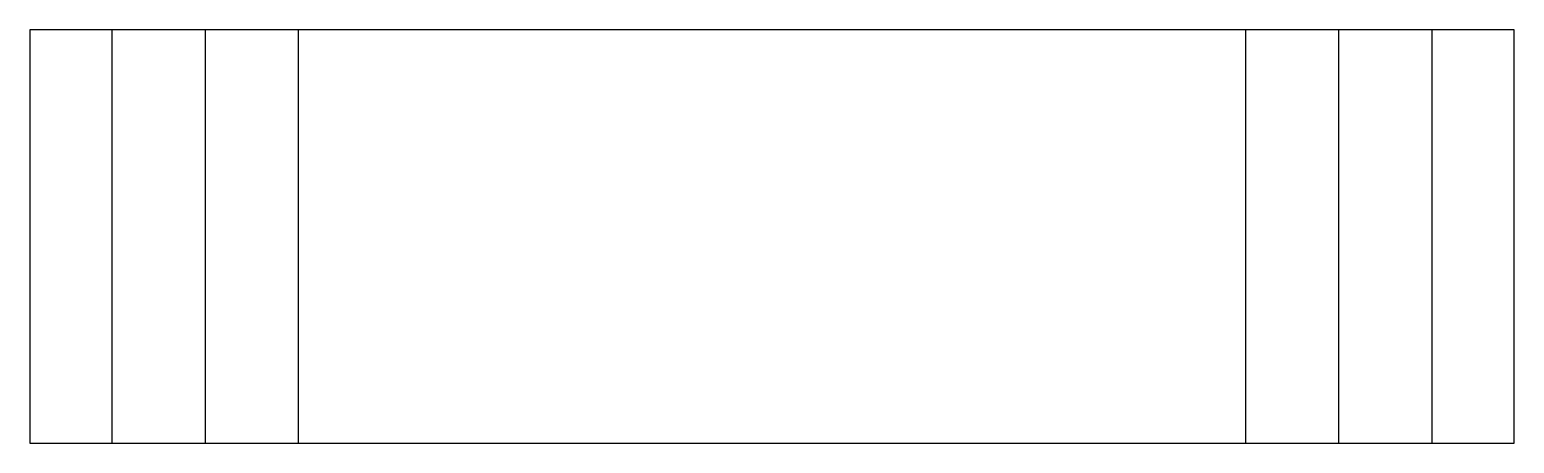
# Model space of a CAD drawing. Header units: millimetres. Extents: x 0 to 90.1, y 0 to 25.1.
import ezdxf

# ---------------------------------------------------------------- set-up
doc = ezdxf.new("R2010")
doc.units = ezdxf.units.MM

msp = doc.modelspace()

# ---------------------------------------------------------------- linework, layer by layer
at = {"layer": 'BEND'}
for p, q in [((10.655, 25.136), (10.655, 0)), ((79.489, 0), (79.489, 25.136))]:
    msp.add_line(p, q, dxfattribs=at)
at = {"layer": 'BEND_EXTENT'}
for p, q in [((5, 0), (5, 25.136)), ((16.31, 25.136), (16.31, 0)), ((73.835, 0), (73.835, 25.136)), ((85.144, 25.136), (85.144, 0))]:
    msp.add_line(p, q, dxfattribs=at)
at = {"layer": 'OUTER_PROFILES'}
msp.add_lwpolyline([(90.144, 25.136), (0, 25.136), (0, 0), (90.144, 0)], close=True, dxfattribs=at)

doc.saveas('drawing.dxf')
